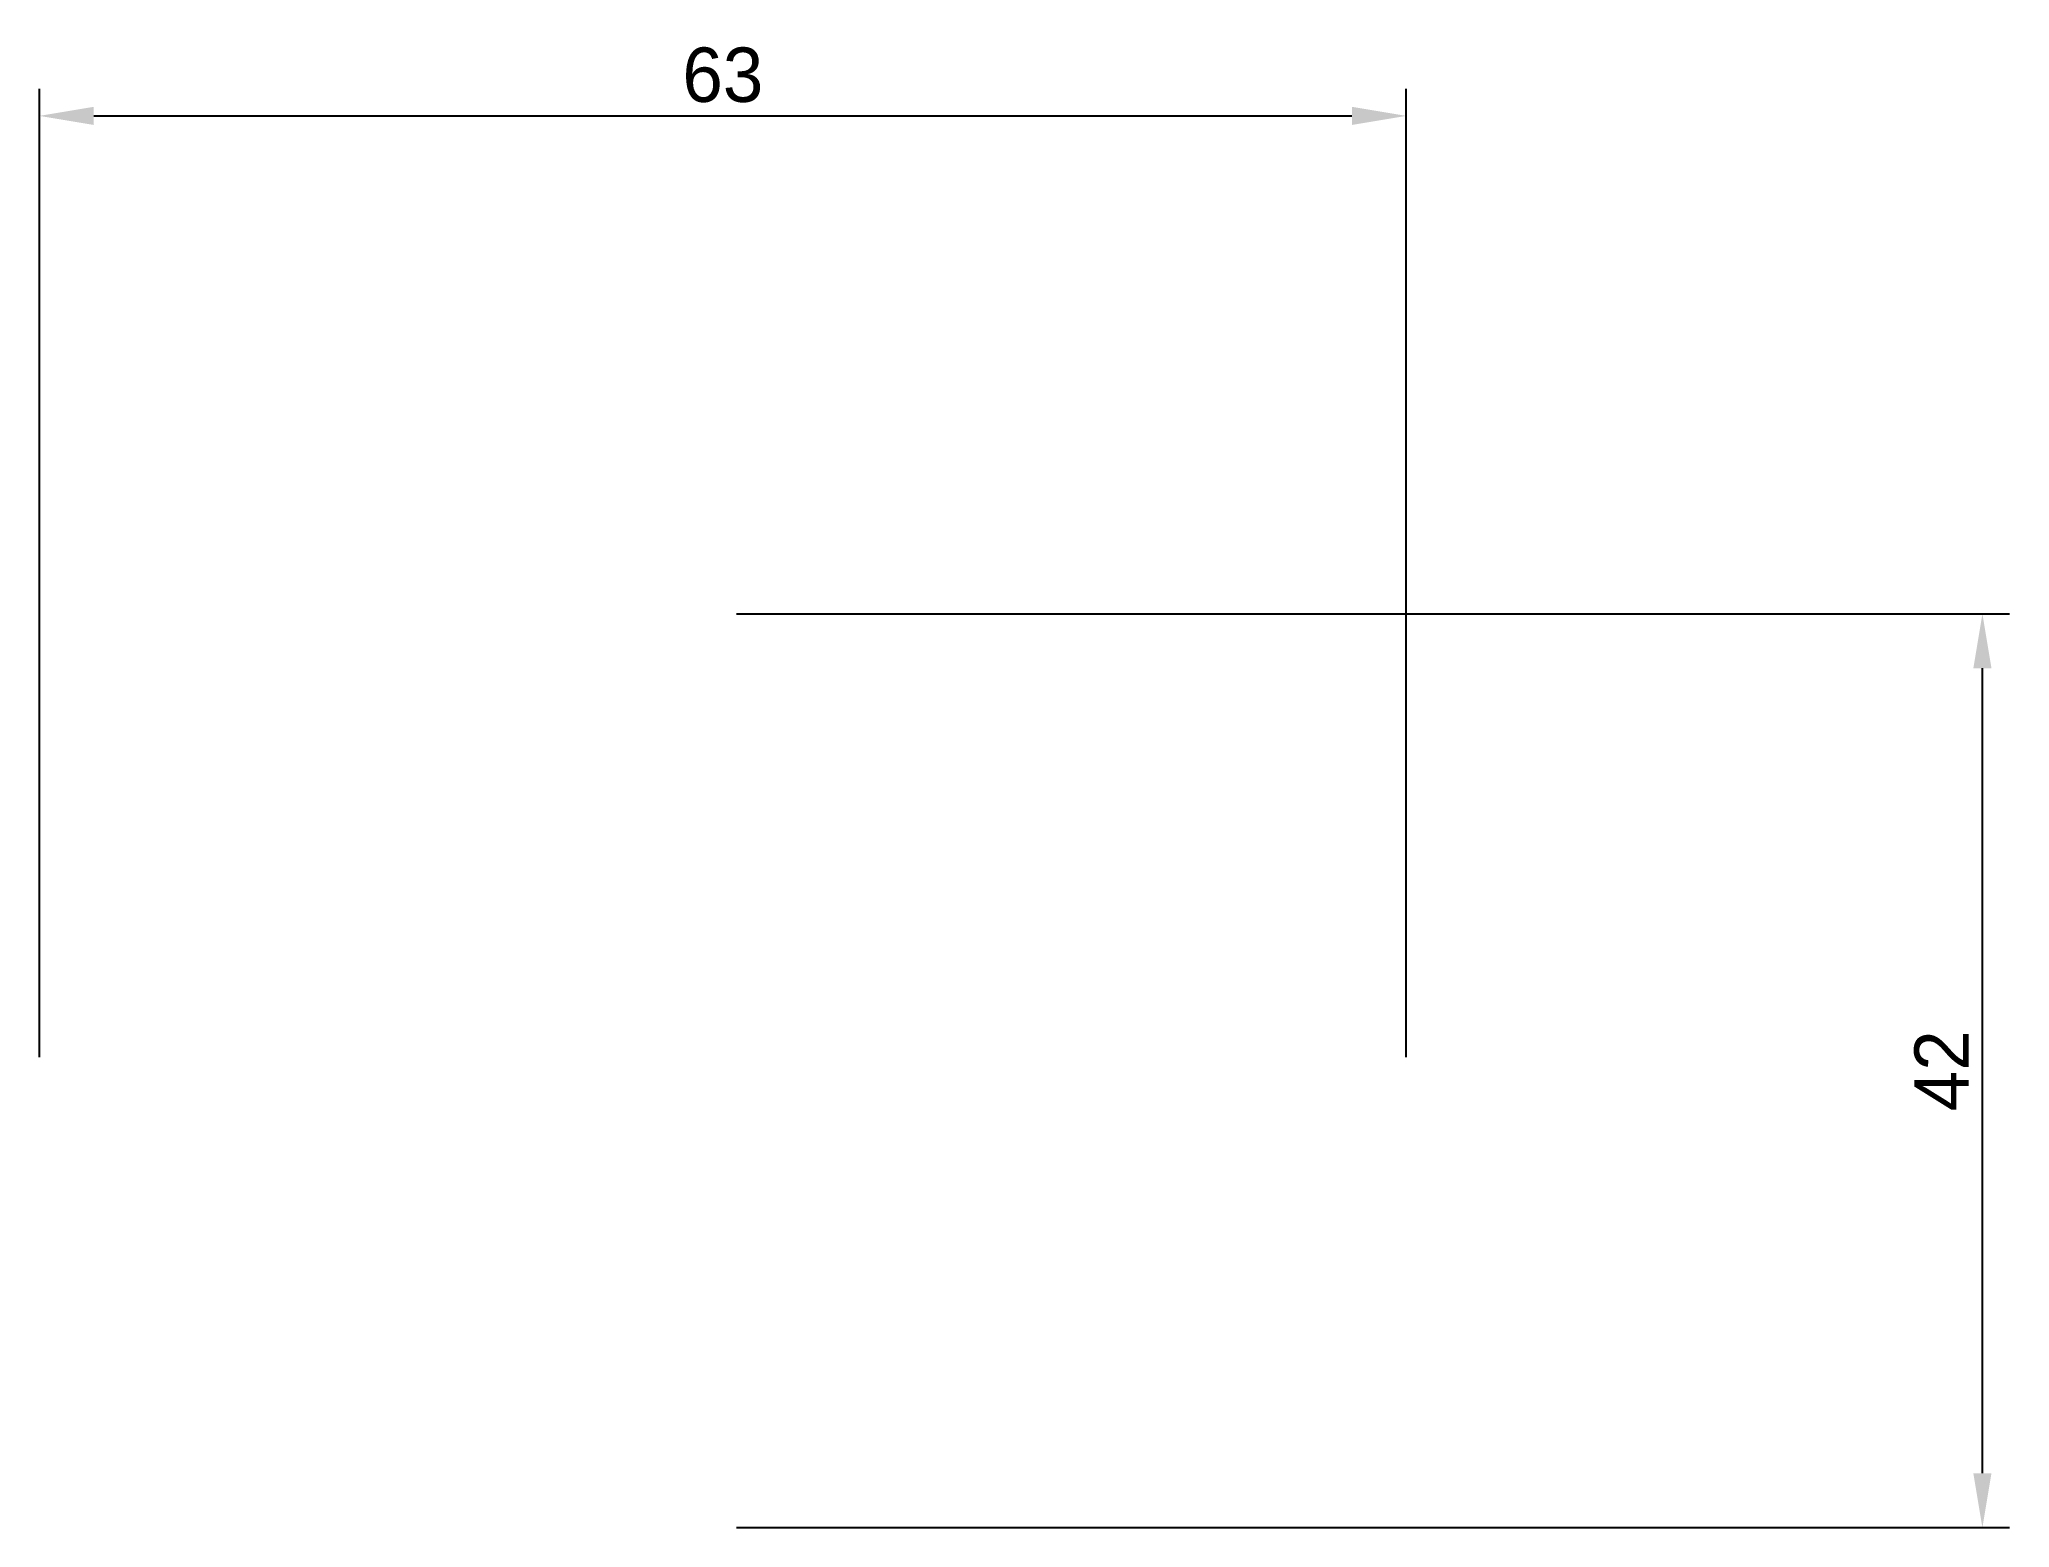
# Model space of a CAD drawing. Header units: millimetres. Extents: x 1397.3 to 1487.9, y 418.3 to 486.7.
import ezdxf

# ---------------------------------------------------------------- set-up
doc = ezdxf.new("R2010")
doc.units = ezdxf.units.MM
doc.layers.add('Cotas', color=1, linetype='Continuous')
doc.dimstyles.new('ISO-25', dxfattribs={"dimtxt": 2.5, "dimasz": 2.5, "dimexe": 1.25, "dimexo": 0.625, "dimtad": 1, "dimtxsty": 'Standard', "dimcen": 2.5, "dimadec": 0, "dimazin": 0, "dimtfac": 1, "dimtmove": 0, "dimatfit": 3, "dimfxl": 1, "dimarcsym": 0})

# ---------------------------------------------------------------- blocks, each defined once
blk = doc.blocks.new('*D28')
at = {"layer": 'Cotas', "color": 0, "lineweight": -2}
for p, q in [((1397.286, 439.877), (1397.286, 484.391)), ((1460.119, 439.877), (1460.119, 484.391)), ((1399.786, 483.141), (1457.619, 483.141))]:
    blk.add_line(p, q, dxfattribs=at)
at = {"layer": 'Cotas', "color": 0}
for points in [[(1399.786, 483.558), (1399.786, 482.724), (1397.286, 483.141)], [(1457.619, 483.558), (1457.619, 482.724), (1460.119, 483.141)]]:
    blk.add_solid(points, dxfattribs=at)
at = {"layer": 'Defpoints', "color": 0}
for p in [(1460.119, 483.141), (1397.286, 439.252), (1460.119, 439.252)]:
    blk.add_point(p, dxfattribs=at)
at = {"layer": 'Cotas', "color": 0, "insert": (1428.702, 485.016), "char_height": 2.5, "attachment_point": 5}
blk.add_mtext('63', dxfattribs=at)
blk = doc.blocks.new('*D29')
at = {"layer": 'Cotas', "color": 0, "lineweight": -2}
for p, q in [((1429.327, 460.252), (1487.851, 460.252)), ((1486.601, 420.752), (1486.601, 457.752)), ((1429.327, 418.252), (1487.851, 418.252))]:
    blk.add_line(p, q, dxfattribs=at)
at = {"layer": 'Cotas', "color": 0}
for points in [[(1486.184, 457.752), (1487.018, 457.752), (1486.601, 460.252)], [(1486.184, 420.752), (1487.018, 420.752), (1486.601, 418.252)]]:
    blk.add_solid(points, dxfattribs=at)
at = {"layer": 'Defpoints', "color": 0}
for p in [(1428.702, 460.252), (1486.601, 460.252), (1428.702, 418.252)]:
    blk.add_point(p, dxfattribs=at)
at = {"layer": 'Cotas', "color": 0, "insert": (1484.726, 439.252), "char_height": 2.5, "attachment_point": 5, "rotation": 90}
blk.add_mtext('42', dxfattribs=at)

msp = doc.modelspace()

# ---------------------------------------------------------------- dimensions: what is measured, and where the dimension line sits
at = {"layer": 'Cotas'}
dim = msp.add_linear_dim(base=(1460.119, 483.141), p1=(1397.286, 439.252), p2=(1460.119, 439.252), dimstyle='ISO-25', override={"dimdec": 0}, dxfattribs=at)
dim.commit()
dim.dimension.update_dxf_attribs({"geometry": '*D28', "text_midpoint": (1428.702, 485.016)})
dim = msp.add_linear_dim(base=(1486.601, 460.252), p1=(1428.702, 418.252), p2=(1428.702, 460.252), angle=90, dimstyle='ISO-25', dxfattribs=at)
dim.commit()
dim.dimension.update_dxf_attribs({"geometry": '*D29', "text_midpoint": (1484.726, 439.252)})

doc.saveas('drawing.dxf')
